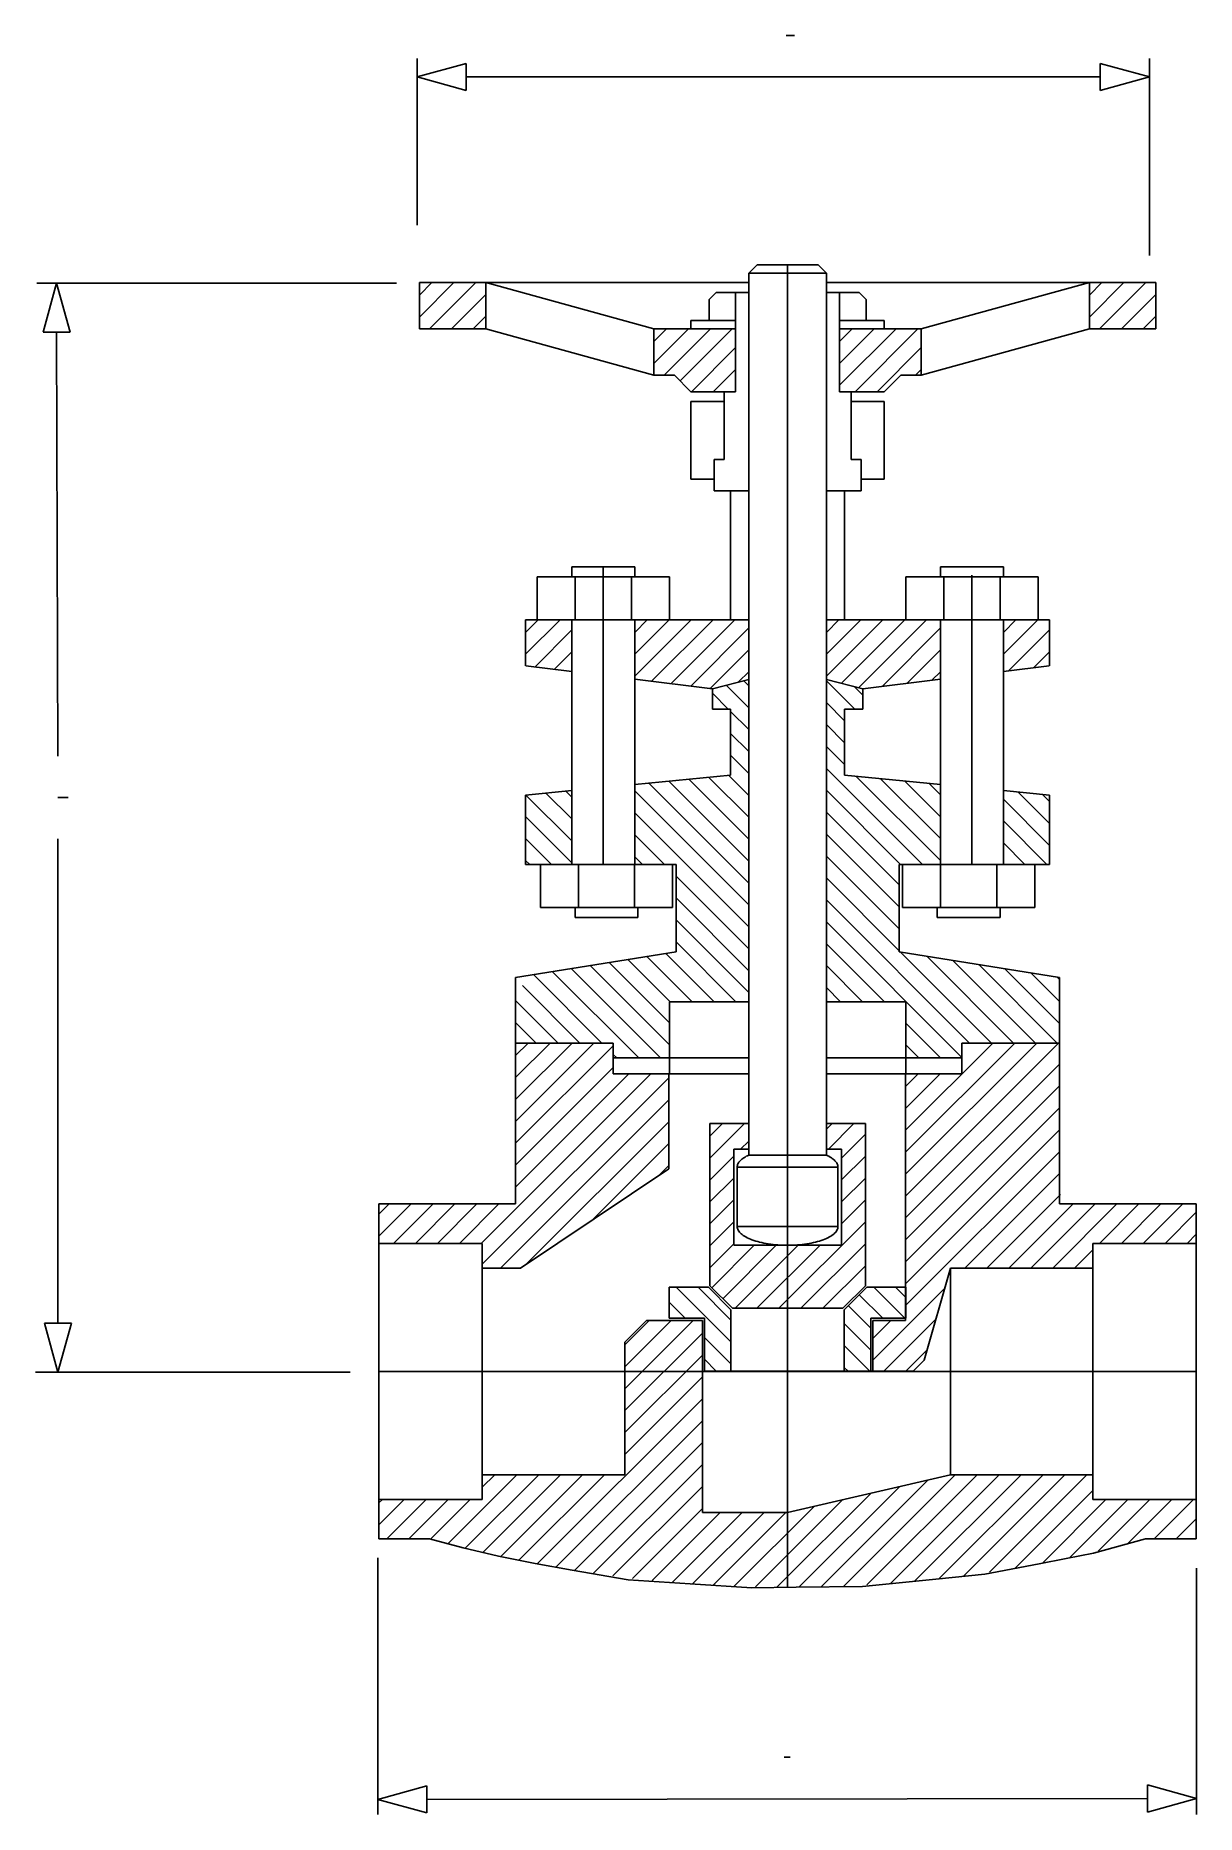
# Model space of a CAD drawing. Extents: x 520 to 1082, y 162 to 1023.
import ezdxf

# ---------------------------------------------------------------- set-up
doc = ezdxf.new("R2010")
doc.units = 0
doc.header["$MEASUREMENT"] = 0
doc.layers.add('1', color=7, linetype='CONTINUOUS')

msp = doc.modelspace()

# ---------------------------------------------------------------- linework, layer by layer
at = {"layer": '1', "color": 5, "linetype": 'Continuous'}
for p, q in [((883.54, 1022.74), (887.54, 1022.74)), ((531.17, 654.04), (536.17, 654.04)), ((882.54, 189.62), (885.54, 189.62))]:
    msp.add_line(p, q, dxfattribs=at)
at = {"layer": '1', "color": 3, "linetype": 'Continuous'}
for p, q in [((705, 931), (705, 1011.63)), ((705, 1002.74), (728.71, 1009.29)), ((728.71, 1009.29), (728.71, 996.18)), ((728.71, 1009.29), (728.71, 996.18)), ((1035.52, 996.18), (1035.52, 1009.29)), ((1059.23, 1002.74), (1035.52, 1009.29)), ((1035.52, 996.18), (1035.52, 1009.29)), ((1059.23, 916.38), (1059.23, 1011.63)), ((705, 1002.74), (728.71, 996.18)), ((728.71, 1002.74), (1035.52, 1002.74)), ((1059.23, 1002.74), (1035.52, 996.18)), ((695, 903), (521.02, 903)), ((530.59, 903), (524.03, 879.29)), ((530.59, 903), (537.14, 879.29)), ((537.14, 879.29), (524.03, 879.29)), ((537.14, 879.29), (524.03, 879.29)), ((530.59, 879.29), (531.17, 674.04)), ((531.17, 634.04), (531.25, 399.71)), ((827, 402), (827, 417)), ((827, 417), (845.92, 417)), ((845.92, 417), (856.8, 406.12)), ((922.55, 417), (911.67, 406.12)), ((941.47, 417), (922.55, 417)), ((941.47, 402), (941.47, 417)), ((856.8, 376.4), (856.8, 406.12)), ((911.67, 376.4), (911.67, 406.12)), ((524.69, 399.71), (537.81, 399.71)), ((531.25, 376), (524.69, 399.71)), ((524.69, 399.71), (537.81, 399.71)), ((531.25, 376), (537.81, 399.71)), ((844, 402), (827, 402)), ((844, 376.4), (844, 402)), ((924.47, 376.4), (924.47, 402)), ((924.47, 402), (941.47, 402)), ((672.56, 376), (520.44, 376)), ((844, 376.4), (884.24, 376.4)), ((924.47, 376.4), (884.24, 376.4)), ((686, 286), (686, 161.91)), ((1082, 281), (1082, 161.94)), ((686, 169.19), (709.71, 175.74)), ((709.71, 175.74), (709.71, 162.63)), ((709.71, 175.74), (709.71, 162.63)), ((1058.29, 163.06), (1058.29, 176.17)), ((1082, 169.61), (1058.29, 176.17)), ((1058.29, 163.06), (1058.29, 176.17)), ((686, 169.19), (709.71, 162.63)), ((1058.29, 169.61), (709.71, 169.19)), ((1082, 169.61), (1058.29, 163.06))]:
    msp.add_line(p, q, dxfattribs=at)
at = {"layer": '1', "color": 7, "linetype": 'Continuous'}
for p, q in [((869.47, 911.79), (865.47, 907.79)), ((865.47, 480.98), (865.47, 907.79)), ((865.47, 907.79), (884.24, 907.79)), ((869.47, 911.79), (884.24, 911.79)), ((899, 911.79), (884.24, 911.79)), ((903, 907.79), (884.24, 907.79)), ((899, 911.79), (903, 907.79)), ((903, 480.98), (903, 907.79)), ((706.09, 903.2), (865.47, 903.2)), ((706.09, 880.8), (706.09, 903.2)), ((738.27, 880.8), (738.27, 903.2)), ((738.27, 903.2), (819.59, 880.8)), ((849.68, 898.4), (846.27, 894.99)), ((849.68, 898.4), (865.47, 898.4)), ((859.07, 880.8), (859.07, 898.4)), ((1062.39, 903.2), (903, 903.2)), ((918.79, 898.4), (903, 898.4)), ((909.4, 880.8), (909.4, 898.4)), ((918.79, 898.4), (922.2, 894.99)), ((1030.2, 903.2), (948.88, 880.8)), ((1030.2, 880.8), (1030.2, 903.2)), ((1062.39, 880.8), (1062.39, 903.2)), ((846.27, 884.8), (846.27, 894.99)), ((922.2, 884.8), (922.2, 894.99)), ((706.09, 880.8), (738.27, 880.8)), ((738.27, 880.8), (819.59, 858.4)), ((819.59, 858.4), (819.59, 880.8)), ((819.59, 880.8), (859.07, 880.8)), ((837.47, 884.8), (859.07, 884.8)), ((837.47, 880.8), (837.47, 884.8)), ((859.07, 850.4), (859.07, 880.8)), ((931, 884.8), (909.4, 884.8)), ((948.88, 880.8), (909.4, 880.8)), ((909.4, 850.4), (909.4, 880.8)), ((931, 880.8), (931, 884.8)), ((948.88, 858.4), (948.88, 880.8)), ((1030.2, 880.8), (948.88, 858.4)), ((1062.39, 880.8), (1030.2, 880.8)), ((819.59, 858.4), (829.47, 858.4)), ((829.47, 858.4), (837.47, 850.4)), ((939, 858.4), (931, 850.4)), ((948.88, 858.4), (939, 858.4)), ((837.47, 850.4), (859.07, 850.4)), ((837.47, 845.6), (853.47, 845.6)), ((837.47, 808), (837.47, 845.6)), ((853.47, 817.6), (853.47, 850.4)), ((931, 850.4), (909.4, 850.4)), ((915, 817.6), (915, 850.4)), ((931, 845.6), (915, 845.6)), ((931, 808), (931, 845.6)), ((848.67, 802.4), (848.67, 817.6)), ((848.67, 817.6), (853.47, 817.6)), ((919.8, 817.6), (915, 817.6)), ((919.8, 802.4), (919.8, 817.6)), ((837.47, 808), (848.67, 808)), ((848.67, 802.4), (865.47, 802.4)), ((856.67, 740), (856.67, 802.4)), ((919.8, 802.4), (903, 802.4)), ((911.8, 740), (911.8, 802.4)), ((931, 808), (919.8, 808)), ((763.07, 740), (763.07, 760.8)), ((763.07, 760.8), (827.07, 760.8)), ((779.87, 760.8), (779.87, 765.6)), ((810.27, 765.6), (779.87, 765.6)), ((781.47, 740), (781.47, 760.8)), ((808.67, 740), (808.67, 760.8)), ((810.27, 760.8), (810.27, 765.6)), ((827.07, 740), (827.07, 760.8)), ((941.41, 740), (941.41, 760.8)), ((1005.41, 760.8), (941.41, 760.8)), ((958.21, 760.8), (958.21, 765.6)), ((958.21, 765.6), (988.61, 765.6)), ((959.81, 740), (959.81, 760.8)), ((987.01, 740), (987.01, 760.8)), ((988.61, 760.8), (988.61, 765.6)), ((1005.41, 740), (1005.41, 760.8)), ((757.47, 740), (779.87, 740)), ((757.47, 717.69), (757.47, 740)), ((779.87, 621.6), (779.87, 740)), ((779.87, 740), (810.27, 740)), ((810.27, 621.6), (810.27, 740)), ((810.27, 740), (865.47, 740)), ((958.2, 740), (903, 740)), ((958.2, 621.6), (958.2, 740)), ((988.61, 740), (958.21, 740)), ((988.6, 621.6), (988.6, 740)), ((1011.01, 740), (988.61, 740)), ((1011, 717.69), (1011, 740)), ((757.63, 717.67), (779.87, 714.96)), ((1010.84, 717.67), (988.6, 714.96)), ((810.27, 711.26), (847.87, 706.67)), ((847.87, 706.67), (865.47, 711.2)), ((847.87, 696.8), (847.87, 706.67)), ((920.6, 706.67), (903, 711.2)), ((958.2, 711.26), (920.6, 706.67)), ((920.6, 696.8), (920.6, 706.67)), ((847.87, 696.8), (856.67, 696.8)), ((856.67, 664.8), (856.67, 696.8)), ((911.8, 664.8), (911.8, 696.8)), ((920.6, 696.8), (911.8, 696.8)), ((810.27, 660.31), (856.67, 664.8)), ((958.2, 660.31), (911.8, 664.8)), ((757.47, 655.2), (779.87, 657.36)), ((757.47, 621.6), (757.47, 655.2)), ((1011, 655.2), (988.6, 657.36)), ((1011, 621.6), (1011, 655.2)), ((779.87, 621.6), (757.47, 621.6)), ((764.63, 621.62), (764.63, 600.82)), ((827.07, 621.6), (779.87, 621.6)), ((783.03, 621.62), (783.03, 600.82)), ((810.23, 621.62), (810.23, 600.82)), ((830.27, 621.6), (827.07, 621.6)), ((828.63, 621.62), (828.63, 600.82)), ((830.27, 621.6), (830.27, 579.29)), ((938.2, 579.28), (938.2, 621.6)), ((938.2, 621.6), (941.4, 621.6)), ((938.21, 621.6), (941.41, 621.6)), ((939.84, 621.62), (939.84, 600.82)), ((941.41, 621.6), (1011, 621.6)), ((958.24, 621.62), (958.24, 600.82)), ((985.44, 621.62), (985.44, 600.82)), ((1003.84, 621.62), (1003.84, 600.82)), ((764.63, 600.82), (828.63, 600.82)), ((781.43, 600.82), (781.43, 596.02)), ((811.83, 596.02), (781.43, 596.02)), ((811.83, 600.82), (811.83, 596.02)), ((1003.84, 600.82), (939.84, 600.82)), ((956.64, 600.82), (956.64, 596.02)), ((956.64, 596.02), (987.04, 596.02)), ((987.04, 600.82), (987.04, 596.02)), ((830.27, 579.29), (752.67, 566.99)), ((938.2, 579.28), (1015.8, 566.99)), ((752.67, 457.35), (752.67, 566.99)), ((1015.8, 457.35), (1015.8, 566.99)), ((827.07, 555.2), (865.47, 555.2)), ((827.07, 528), (827.07, 555.2)), ((941.4, 555.2), (903, 555.2)), ((941.4, 528), (941.4, 555.2)), ((799.66, 535.2), (752.46, 535.2)), ((752.67, 535.2), (799.87, 535.2)), ((799.87, 520.27), (799.87, 535.2)), ((1015.8, 535.2), (968.6, 535.2)), ((968.6, 520.27), (968.6, 535.2)), ((799.87, 528), (827.07, 528)), ((827.07, 528), (865.47, 528)), ((827.07, 520.27), (827.07, 528)), ((941.4, 528), (903, 528)), ((968.6, 528), (941.4, 528)), ((941.4, 520.27), (941.4, 528)), ((799.87, 520.27), (843.07, 520.27)), ((826.74, 474.34), (826.74, 520.27)), ((843.07, 520.27), (865.47, 520.27)), ((925.4, 520.27), (903, 520.27)), ((941.4, 520.27), (925.4, 520.27)), ((941.31, 401), (941.31, 520.27)), ((968.6, 520.27), (941.4, 520.27)), ((846.63, 417.71), (846.63, 496.21)), ((846.63, 496.21), (865.51, 496.21)), ((865.51, 496.21), (865.51, 483.8)), ((921.84, 496.21), (902.96, 496.21)), ((921.84, 496.21), (921.84, 417.71)), ((865.51, 483.8), (858.19, 483.8)), ((858.19, 483.8), (858.19, 437.34)), ((902.96, 483.8), (910.28, 483.8)), ((910.28, 483.8), (910.28, 437.34)), ((826.74, 474.34), (754.94, 426.26)), ((859.87, 475.2), (884.24, 475.2)), ((859.87, 475.2), (859.87, 446.4)), ((865.47, 480.98), (884.24, 480.98)), ((903, 480.98), (884.24, 480.98)), ((908.6, 475.2), (884.24, 475.2)), ((908.6, 475.2), (908.6, 446.4)), ((686.55, 295.2), (686.55, 457.35)), ((686.55, 457.35), (752.67, 457.35)), ((1081.92, 457.35), (1015.8, 457.35)), ((1081.92, 295.2), (1081.92, 457.35)), ((859.87, 446.4), (884.24, 446.4)), ((908.6, 446.4), (884.24, 446.4)), ((686.55, 438.26), (736.55, 438.26)), ((736.55, 314.29), (736.55, 438.26)), ((858.19, 437.34), (910.28, 437.34)), ((1031.92, 314.29), (1031.92, 438.26)), ((1081.92, 438.26), (1031.92, 438.26)), ((736.55, 426.26), (754.94, 426.26)), ((950.32, 381.77), (963, 426.26)), ((1031.92, 426.26), (963, 426.26)), ((963, 326.29), (963, 426.26)), ((846.63, 417.71), (857.51, 406.83)), ((921.84, 417.71), (910.97, 406.83)), ((857.51, 406.83), (884.24, 406.83)), ((910.97, 406.83), (884.24, 406.83)), ((815.98, 401), (805.47, 390.49)), ((843, 401), (815.98, 401)), ((843, 308), (843, 401)), ((925.47, 401), (941.31, 401)), ((925.47, 401), (925.47, 376.54)), ((805.47, 326.29), (805.47, 390.49)), ((950.32, 381.77), (944.94, 376.4)), ((924.47, 376.4), (944.94, 376.4)), ((736.55, 326.29), (805.47, 326.29)), ((884.24, 308), (963, 326.29)), ((1031.92, 326.29), (963, 326.29)), ((686.55, 314.29), (736.55, 314.29)), ((1081.92, 314.29), (1031.92, 314.29)), ((884.24, 308), (843, 308)), ((686.55, 295.2), (711.07, 295.2)), ((711.07, 295.2), (727.23, 290.98)), ((1032.15, 288.3), (1057.4, 295.2)), ((1081.92, 295.2), (1057.4, 295.2)), ((727.23, 290.98), (744.43, 286.96)), ((744.43, 286.96), (762.04, 283.36)), ((1005.88, 283.25), (1019.02, 285.78)), ((1019.02, 285.78), (1032.15, 288.3)), ((762.04, 283.36), (780.08, 280.18)), ((780.08, 280.18), (807.13, 275.42)), ((920.52, 272.13), (955.98, 275.77)), ((955.98, 275.77), (979.62, 278.2)), ((979.62, 278.2), (1005.88, 283.25)), ((807.13, 275.42), (837.06, 273.53)), ((837.06, 273.53), (866.99, 271.63)), ((866.99, 271.63), (888.4, 271.83)), ((888.4, 271.83), (920.52, 272.13))]:
    msp.add_line(p, q, dxfattribs=at)
at = {"layer": '1', "color": 4, "linetype": 'Continuous'}
for p, q in [((884.24, 271.82), (884.24, 911.79)), ((706.09, 897.12), (712.16, 903.2)), ((706.09, 886.52), (722.77, 903.2)), ((710.98, 880.8), (733.38, 903.2)), ((721.58, 880.8), (738.27, 897.48)), ((1030.2, 897.12), (1036.28, 903.2)), ((1030.2, 886.52), (1046.88, 903.2)), ((1035.09, 880.8), (1057.49, 903.2)), ((1045.7, 880.8), (1062.39, 897.49)), ((732.19, 880.8), (738.27, 886.88)), ((1056.3, 880.8), (1062.39, 886.88)), ((819.59, 874.72), (825.66, 880.8)), ((819.59, 864.12), (836.27, 880.8)), ((824.48, 858.4), (846.88, 880.8)), ((832.28, 855.59), (857.48, 880.8)), ((909.4, 874.72), (915.48, 880.8)), ((909.4, 864.12), (926.08, 880.8)), ((909.4, 853.51), (936.69, 880.8)), ((916.9, 850.4), (947.3, 880.8)), ((837.69, 850.4), (859.07, 871.78)), ((927.5, 850.4), (948.88, 871.78)), ((848.3, 850.4), (859.07, 861.17)), ((946.11, 858.4), (948.88, 861.17)), ((795.07, 621.6), (795.07, 765.6)), ((973.4, 621.6), (973.4, 761.6)), ((757.47, 733.92), (763.55, 740)), ((757.47, 723.32), (774.15, 740)), ((761.91, 717.15), (779.87, 735.11)), ((810.27, 733.92), (816.35, 740)), ((810.27, 723.32), (826.95, 740)), ((810.27, 712.71), (837.56, 740)), ((818.43, 710.26), (848.17, 740)), ((827.88, 709.11), (858.77, 740)), ((837.34, 707.96), (865.47, 736.09)), ((903, 733.92), (909.08, 740)), ((903, 723.32), (919.68, 740)), ((903, 712.71), (930.29, 740)), ((910.24, 709.34), (940.9, 740)), ((918.91, 707.41), (951.5, 740)), ((929.92, 707.81), (958.2, 736.09)), ((988.6, 733.92), (994.68, 740)), ((988.6, 723.31), (1005.29, 740)), ((991.17, 715.28), (1011, 735.1)), ((771.37, 716), (779.87, 724.5)), ((846.79, 706.81), (865.47, 725.48)), ((942, 709.28), (958.2, 725.48)), ((1003.25, 716.75), (1011, 724.5)), ((860.52, 709.93), (865.47, 714.88)), ((954.08, 710.75), (958.2, 714.88)), ((865.47, 697.47), (854.55, 708.39)), ((865.47, 708.08), (862.98, 710.56)), ((916.75, 696.8), (903, 710.55)), ((920.6, 703.55), (916.4, 707.76)), ((855.53, 696.8), (847.87, 704.46)), ((911.8, 691.14), (903, 699.94)), ((865.47, 686.86), (856.67, 695.66)), ((911.8, 680.53), (903, 689.33)), ((865.47, 676.26), (856.67, 685.06)), ((865.47, 665.65), (856.67, 674.45)), ((911.8, 669.93), (903, 678.73)), ((865.47, 633.83), (836.45, 662.85)), ((865.47, 644.44), (846.13, 663.78)), ((865.47, 655.04), (855.8, 664.72)), ((949.52, 621.6), (903, 668.12)), ((958.2, 623.53), (917.47, 664.25)), ((958.2, 634.13), (929.22, 663.12)), ((779.87, 633.03), (757.68, 655.22)), ((779.87, 643.63), (767.35, 656.15)), ((779.87, 654.24), (777.02, 657.09)), ((865.47, 602.01), (810.27, 657.21)), ((865.47, 612.62), (817.11, 660.97)), ((865.47, 623.22), (826.78, 661.91)), ((938.91, 621.6), (903, 657.51)), ((958.2, 644.74), (940.96, 661.98)), ((958.2, 655.35), (952.7, 660.84)), ((1011, 641.47), (995.8, 656.67)), ((1011, 652.08), (1007.54, 655.53)), ((865.47, 591.4), (810.27, 646.6)), ((938.2, 611.71), (903, 646.91)), ((1011, 630.86), (988.6, 653.26)), ((779.87, 622.42), (757.47, 644.82)), ((1009.66, 621.6), (988.6, 642.66)), ((770.08, 621.6), (757.47, 634.21)), ((824.67, 621.6), (810.27, 636)), ((938.2, 601.1), (903, 636.3)), ((999.05, 621.6), (988.6, 632.05)), ((759.48, 621.6), (757.47, 623.61)), ((814.06, 621.6), (810.27, 625.39)), ((938.2, 590.49), (903, 625.69)), ((865.47, 580.8), (830.27, 616)), ((938.2, 579.89), (903, 615.09)), ((865.47, 570.19), (830.27, 605.39)), ((972.28, 535.2), (903, 604.48)), ((865.47, 559.58), (830.27, 594.78)), ((968.6, 528.27), (903, 593.87)), ((838.03, 555.2), (816.18, 577.06)), ((848.64, 555.2), (825.33, 578.51)), ((859.25, 555.2), (830.27, 584.18)), ((931.07, 555.2), (903, 583.27)), ((982.89, 535.2), (938.92, 579.17)), ((993.49, 535.2), (951.52, 577.17)), ((794.39, 535.2), (761.24, 568.35)), ((812.2, 528), (770.4, 569.8)), ((822.81, 528), (779.55, 571.25)), ((827.07, 534.35), (788.71, 572.7)), ((827.07, 544.95), (797.87, 574.15)), ((827.43, 555.2), (807.02, 575.6)), ((920.46, 555.2), (903, 572.66)), ((1004.1, 535.2), (964.13, 575.17)), ((1014.71, 535.2), (976.73, 573.18)), ((1015.8, 544.71), (989.33, 571.18)), ((1015.8, 555.32), (1001.94, 569.18)), ((783.79, 535.2), (755.94, 563.05)), ((909.85, 555.2), (903, 562.05)), ((1015.8, 565.93), (1014.54, 567.19)), ((773.18, 535.2), (752.67, 555.71)), ((762.57, 535.2), (752.67, 545.11)), ((958.27, 528), (941.4, 544.87)), ((752.67, 529.12), (758.75, 535.2)), ((752.67, 518.52), (769.35, 535.2)), ((752.67, 507.91), (779.96, 535.2)), ((752.67, 497.3), (790.57, 535.2)), ((752.67, 486.7), (799.87, 533.9)), ((941.31, 492.99), (983.53, 535.2)), ((941.31, 482.38), (994.13, 535.2)), ((941.31, 471.77), (1004.74, 535.2)), ((941.31, 461.17), (1015.35, 535.2)), ((947.66, 528), (941.4, 534.26)), ((801.59, 528), (799.87, 529.73)), ((865.47, 527.77), (865.23, 528)), ((736.05, 438.26), (818.07, 520.27)), ((736.55, 428.15), (826.74, 518.35)), ((752.67, 476.09), (799.87, 523.29)), ((752.67, 465.48), (807.46, 520.27)), ((941.31, 450.56), (1015.8, 525.05)), ((941.31, 514.2), (947.39, 520.27)), ((941.31, 503.59), (958, 520.27)), ((941.31, 439.95), (1015.8, 514.44)), ((745.27, 426.26), (826.74, 507.74)), ((941.31, 429.35), (1015.8, 503.83)), ((757.77, 428.16), (826.74, 497.13)), ((846.63, 490.13), (852.71, 496.21)), ((846.63, 479.52), (863.31, 496.21)), ((903, 493.47), (905.74, 496.21)), ((903.94, 483.8), (916.35, 496.21)), ((910.28, 479.53), (921.84, 491.1)), ((941.31, 418.74), (1015.8, 493.23)), ((789.86, 449.65), (826.74, 486.53)), ((861.51, 483.8), (865.47, 487.75)), ((941.47, 408.29), (1015.8, 482.62)), ((821.96, 471.13), (826.74, 475.92)), ((846.63, 468.92), (858.19, 480.48)), ((910.28, 468.93), (921.84, 480.49)), ((846.63, 458.31), (858.19, 469.87)), ((910.28, 458.32), (921.84, 469.88)), ((970.05, 426.26), (1015.8, 472.01)), ((686.55, 441.79), (702.11, 457.35)), ((686.55, 452.4), (691.5, 457.35)), ((693.63, 438.26), (712.72, 457.35)), ((704.23, 438.26), (723.32, 457.35)), ((714.84, 438.26), (733.93, 457.35)), ((725.45, 438.26), (744.54, 457.35)), ((846.63, 447.7), (858.19, 459.27)), ((910.28, 447.71), (921.84, 459.28)), ((980.66, 426.26), (1016.33, 461.94)), ((991.26, 426.26), (1022.35, 457.35)), ((1001.87, 426.26), (1032.96, 457.35)), ((1012.48, 426.26), (1043.56, 457.35)), ((1035.08, 438.26), (1054.17, 457.35)), ((1045.69, 438.26), (1064.78, 457.35)), ((1056.3, 438.26), (1075.38, 457.35)), ((846.63, 437.1), (858.19, 448.66)), ((880.01, 406.83), (921.84, 448.67)), ((1066.9, 438.26), (1081.92, 453.28)), ((1077.51, 438.26), (1081.92, 442.67)), ((846.63, 426.49), (858.19, 438.05)), ((847.54, 416.79), (868.09, 437.34)), ((852.85, 411.49), (878.7, 437.34)), ((858.79, 406.83), (889.3, 437.34)), ((869.4, 406.83), (899.91, 437.34)), ((890.61, 406.83), (921.84, 438.06)), ((1023.08, 426.26), (1031.92, 435.11)), ((901.22, 406.83), (921.84, 427.46)), ((856.8, 390.55), (830.35, 417)), ((856.8, 401.16), (840.96, 417)), ((930.3, 402), (918.92, 413.37)), ((925.47, 381.69), (960.19, 416.4)), ((940.9, 402), (925.9, 417)), ((941.47, 412.03), (936.51, 417)), ((834.75, 402), (827, 409.75)), ((924.47, 397.21), (913.62, 408.07)), ((805.47, 367.92), (838.55, 401)), ((805.47, 378.52), (827.95, 401)), ((805.47, 389.13), (817.34, 401)), ((924.47, 386.61), (911.67, 399.41)), ((925.47, 392.29), (934.18, 401)), ((930.79, 376.4), (955.96, 401.57)), ((805.47, 357.31), (843, 394.84)), ((856.8, 379.95), (844, 392.75)), ((924.08, 376.4), (911.67, 388.8)), ((805.47, 346.7), (843, 384.23)), ((849.74, 376.4), (844, 382.14)), ((941.4, 376.4), (951.73, 386.73)), ((1081.92, 376.27), (686.55, 376.27)), ((805.47, 336.1), (843, 373.63)), ((913.47, 376.4), (911.67, 378.19)), ((763.13, 283.15), (843, 363.02)), ((772.11, 281.52), (843, 352.41)), ((781.19, 280), (843, 341.81)), ((790.4, 278.6), (843, 331.2)), ((719.81, 292.86), (753.23, 326.29)), ((728.27, 290.72), (763.84, 326.29)), ((736.55, 320.21), (742.63, 326.29)), ((736.83, 288.67), (774.45, 326.29)), ((745.5, 286.73), (785.05, 326.29)), ((754.26, 284.89), (795.66, 326.29)), ((799.72, 277.31), (843, 320.59)), ((889.71, 271.84), (938.45, 320.59)), ((900.49, 272.02), (952.27, 323.8)), ((911.47, 272.39), (965.37, 326.29)), ((922.64, 272.95), (975.97, 326.29)), ((934.01, 273.72), (986.58, 326.29)), ((945.61, 274.71), (997.19, 326.29)), ((957.44, 275.94), (1007.79, 326.29)), ((969.53, 277.42), (1018.4, 326.29)), ((981.88, 279.16), (1029.01, 326.29)), ((994.53, 281.2), (1031.92, 318.6)), ((686.55, 302.03), (698.81, 314.29)), ((686.55, 312.64), (688.2, 314.29)), ((690.33, 295.2), (709.41, 314.29)), ((700.93, 295.2), (720.02, 314.29)), ((711.44, 295.1), (730.63, 314.29)), ((809.16, 276.15), (843, 309.99)), ((858.38, 272.33), (897.01, 310.97)), ((868.66, 272.01), (910.82, 314.17)), ((879.1, 271.84), (924.64, 317.38)), ((1007.49, 283.56), (1038.22, 314.29)), ((1020.8, 286.26), (1048.82, 314.29)), ((1034.49, 289.34), (1059.43, 314.29)), ((1048.59, 292.84), (1070.04, 314.29)), ((1061.56, 295.2), (1080.64, 314.29)), ((818.73, 275.11), (851.62, 308)), ((828.43, 274.21), (862.23, 308)), ((838.27, 273.44), (872.83, 308)), ((848.25, 272.81), (883.44, 308)), ((1072.16, 295.2), (1081.92, 304.96))]:
    msp.add_line(p, q, dxfattribs=at)
at = {"layer": '1', "color": 7, "linetype": 'Continuous'}
for points in [[(865.47, 480.98, 0.038826), (863.08, 479.69, 0.056013), (861.31, 478.27, 0.082843), (860.23, 476.76, 0.110298), (859.87, 475.2, 0.110298)], [(903, 480.98, -0.038826), (905.39, 479.69, -0.056013), (907.16, 478.27, -0.082843), (908.24, 476.76, -0.110298), (908.6, 475.2, -0.110298)], [(884.23, 437.35, -0.018449), (879.48, 437.52, -0.01974), (874.91, 438.03, -0.022669), (870.7, 438.87, -0.028113), (867.01, 440, -0.03796), (863.98, 441.37, -0.05598), (861.72, 442.93, -0.087242), (860.34, 444.63, -0.12348), (859.87, 446.4, -0.12348)], [(884.23, 437.35, 0.018449), (888.99, 437.52, 0.01974), (893.56, 438.03, 0.022669), (897.77, 438.87, 0.028113), (901.46, 440, 0.03796), (904.49, 441.37, 0.05598), (906.75, 442.93, 0.087242), (908.13, 444.63, 0.12348), (908.6, 446.4, 0.12348)]]:
    msp.add_lwpolyline(points, format="xyb", dxfattribs=at)

doc.saveas('drawing.dxf')
